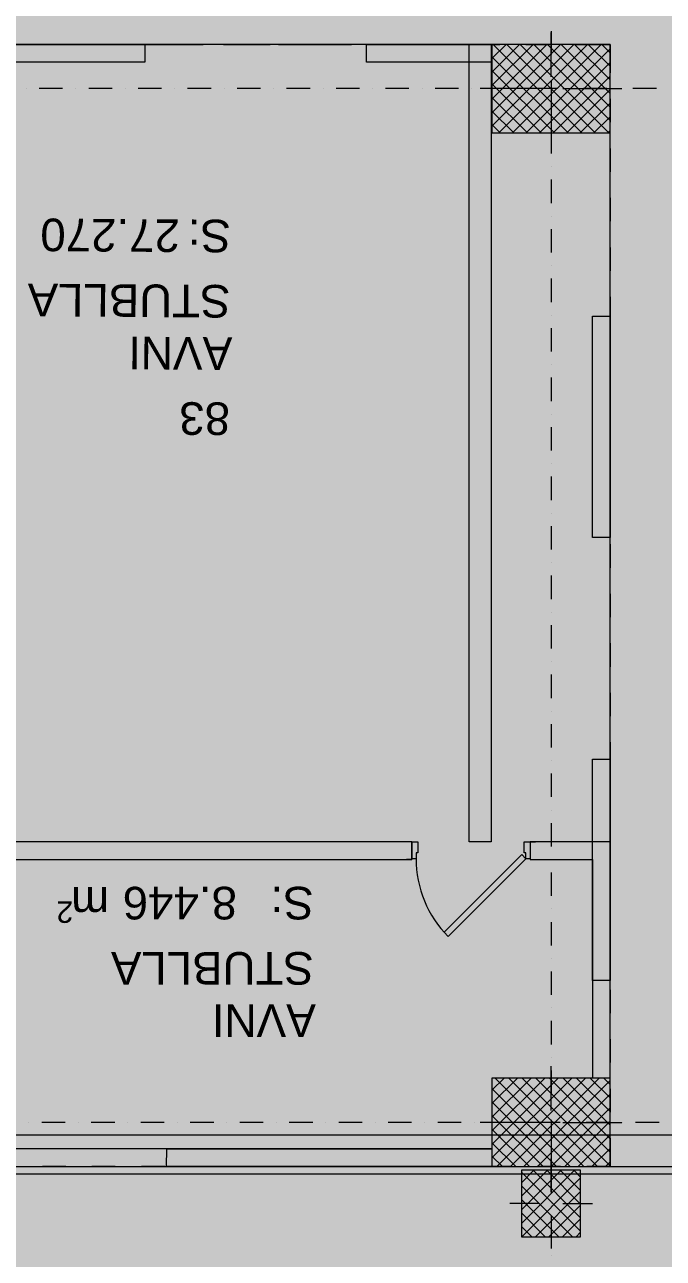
# Model space of a CAD drawing. Header units: centimetres. Extents: x -6805 to 4309, y -7338 to 617.
# Drawn here: x -2811 to -2378, y -1652 to -815 of the extents above; entities that cross this region are included whole.
import ezdxf

# ---------------------------------------------------------------- set-up
doc = ezdxf.new("R2010")
doc.units = ezdxf.units.CM
for name, color, linetype, true_color in [('PDF_ - rruga_ndarjet anesore', 7, 'Continuous', 0x7f7f7f), ('PDF_065 Möbel Einrichtung', 7, 'Continuous', 0x7f7f7f), ('PDF_2D Drafting - General', 7, 'Continuous', 0x7f7f7f), ('PDF_A - Akset', 7, 'Continuous', 0xfd4435), ('PDF_A - Pllaka Themel', 7, 'Continuous', 0x7f7f7f), ('PDF_A -Polyline', 7, 'Continuous', 0x7f7f7f)]:
    doc.layers.add(name, color=color, linetype=linetype, true_color=true_color)
for name, color, linetype in [('PDF_- DEPO', 7, 'Continuous'), ('PDF_- GARAZHE', 7, 'Continuous'), ('PDF_A - Fill Zone', 7, 'Continuous'), ('PDF_A - Muret', 7, 'Continuous'), ('PDF_A - Shtyllat', 7, 'Continuous')]:
    doc.layers.add(name, color=color, linetype=linetype)
doc.styles.add('PDF Arial', font='')
doc.styles.get('PDF Arial').set_extended_font_data('Arial')

msp = doc.modelspace()

# ---------------------------------------------------------------- hatches: boundary and pattern name
at = {"layer": 'PDF_- DEPO', "true_color": 0xccccff, "transparency": 33554559}
msp.add_hatch(color=254, dxfattribs=at).paths.add_polyline_path([(-2879.7, -1549.34), (-2879.7, -1381.19), (-2426.32, -1381.19), (-2426.32, -1529.32), (-2494.38, -1529.32), (-2494.38, -1579.37), (-2824.65, -1578.26), (-2824.65, -1549.34)])
at = {"layer": 'PDF_2D Drafting - General', "true_color": 0xcccccc, "transparency": 33554559}
msp.add_hatch(color=254, dxfattribs=at).paths.add_polyline_path([(-2964.77, -5006.28), (-2964.77, -1594.37), (-452.44, -1594.37), (-125.36, -3048.55), (710.84, -2860.84), (1265.75, -5333.7), (419.6, -5523.57), (200.43, -4546.93), (-2030.95, -5054.69), (-2050.79, -4966.25), (-2246.45, -4966.25), (-2237.41, -5006.28)])
at = {"layer": 'PDF_A - Fill Zone', "true_color": 0x93a0c6, "transparency": 33554559}
msp.add_hatch(color=253, dxfattribs=at).paths.add_polyline_path([(-462.67, -828.73), (-1883.87, -828.73), (-1883.87, -1589.37), (-2414.31, -1589.37), (-2414.31, -828.73), (-2919.73, -828.73), (-2919.73, -308.22), (-462.67, -308.22)])
at = {"layer": 'PDF_A - Muret', "true_color": 0xffffff, "transparency": 33554559}
for points in [[(-2544.65, -1369.19), (-2544.65, -1376.7), (-2545.85, -1376.7), (-2545.85, -1380.7), (-2548.66, -1380.7), (-2548.66, -1369.19)], [(-2468.59, -1369.19), (-2468.59, -1380.7), (-2471.4, -1380.7), (-2471.4, -1376.7), (-2472.59, -1376.7), (-2472.59, -1369.19)]]:
    msp.add_hatch(color=7, dxfattribs=at).paths.add_polyline_path(points)
at = {"layer": 'PDF_A - Pllaka Themel', "true_color": 0xd5d5d5, "transparency": 33554559}
h = msp.add_hatch(color=254, dxfattribs=at)
h.paths.add_polyline_path([(-5581.92, -878.77), (-5581.92, -838.74), (-5656.99, -838.74), (-5656.99, -378.27), (-5641.97, -378.27), (-5641.97, 287.29), (-2884.66, 287.29), (-432.6, 287.29), (-419.79, 287.29), (978.3, 287.29), (978.3, -308.22), (1644.1, -308.22), (1644.1, -1142.36), (931.04, -1302.36), (1552.22, -1164.4), (1863.25, -2555.08), (1863.27, -2555.07), (2158.71, -3867.26), (2155.22, -3868.03), (2646.93, -6059.23), (2017.8, -6200.41), (2017.67, -6199.86), (-1597.03, -7011.01), (-1702.67, -6540.31), (-1846.28, -6572.52), (-1976.98, -6060.13), (-1982.53, -5964.43), (-1838.96, -5932.29), (-2055.74, -4966.25), (-2419.29, -4966.25), (-2929.7, -4966.25), (-2929.7, -2144.79), (-2909.68, -2144.79), (-2904.73, -1595.67), (-4731.2, -1619.36), (-4671.15, -1619.36), (-4671.15, -2159.83), (-5099.03, -2159.81), (-5102.54, -2159.76), (-5106.05, -2159.61), (-5109.55, -2159.37), (-5113.04, -2159.02), (-5116.52, -2158.59), (-5119.99, -2158.04), (-5123.44, -2157.41), (-5126.87, -2156.67), (-5130.27, -2155.85), (-5133.66, -2154.92), (-5137.02, -2153.9), (-5140.35, -2152.79), (-5143.64, -2151.59), (-5146.9, -2150.29), (-5150.13, -2148.9), (-5153.31, -2147.42), (-5156.45, -2145.85), (-5159.54, -2144.2), (-5162.59, -2142.46), (-5165.59, -2140.63), (-5168.53, -2138.72), (-5171.42, -2136.74), (-5174.26, -2134.66), (-5177.03, -2132.51), (-5179.74, -2130.29), (-5182.39, -2127.99), (-5184.97, -2125.61), (-5187.49, -2123.17), (-5189.94, -2120.65), (-5192.31, -2118.06), (-5194.61, -2115.42), (-5196.84, -2112.71), (-5198.99, -2109.93), (-5201.06, -2107.1), (-5203.05, -2104.21), (-5204.96, -2101.26), (-5206.78, -2098.27), (-5208.52, -2095.21), (-5210.18, -2092.12), (-5211.74, -2088.99), (-5213.22, -2085.8), (-5214.61, -2082.58), (-5215.9, -2079.32), (-5217.11, -2076.02), (-5218.22, -2072.69), (-5219.24, -2069.33), (-5220.16, -2065.95), (-5220.99, -2062.55), (-5221.72, -2059.11), (-5222.36, -2055.66), (-5222.9, -2052.19), (-5223.34, -2048.71), (-5223.69, -2045.22), (-5223.93, -2041.71), (-5224.08, -2038.21), (-5224.13, -2034.71), (-5224.12, -1589.37), (-5276.67, -1564.36), (-5842.14, -1564.36), (-5842.14, -878.77)])
h.paths.add_polyline_path([(-1884.8, -2746.4), (-1725.78, -2754.1), (-263.28, -2617.91), (-272.05, -2578.85), (-296.78, -2580.25), (-343.47, -2075.77), (-1348.13, -2129.78), (-1534.78, -2147.18), (-1533.4, -2162.02), (-1836.78, -2167.48), (-1836.78, -2147.45), (-1876.81, -2147.45), (-1876.81, -2187.49), (-1531.07, -2187.03), (-1493.33, -2681.24), (-1884.8, -2706.36)])
h.paths.add_polyline_path([(-452.61, -1589.37), (-91.92, -1583.39), (-92.31, -1174.02), (283, -1174.02), (283, -828.73), (-419.79, -828.73), (-427.6, -828.73), (-452.61, -828.73)])
h.paths.add_polyline_path([(413.21, -3713.81), (401.11, -3715.64), (389.02, -3717.55), (376.94, -3719.54), (364.87, -3721.61), (352.83, -3723.77), (340.79, -3726.01), (328.77, -3728.32), (316.77, -3730.71), (304.78, -3733.18)])
at = {"layer": 'PDF_A - Pllaka Themel', "true_color": 0xbfbfbf, "transparency": 33554559}
h = msp.add_hatch(color=9, dxfattribs=at)
h.paths.add_polyline_path([(-5637.01, -378.27), (-5637.01, -315.22), (-447.66, -308.19), (-447.66, -308.22), (963.52, -308.22), (963.52, -763.68), (936, -763.68), (936, -863.76), (963.52, -863.76), (964.76, -1337.14), (925.69, -1345.91), (892.3, -1353.4), (988.45, -1782.56), (1104.37, -2300.85), (1195.01, -2706.12), (1170.59, -2711.59), (1193.36, -2813.05), (1455.74, -3983.06), (1827.47, -5638.02), (1828.36, -5640.74), (1829.15, -5643.5), (1829.85, -5646.27), (1830.45, -5649.07), (1830.96, -5651.88), (1831.36, -5654.72), (1831.66, -5657.56), (1831.87, -5660.41), (1831.97, -5663.28), (1831.97, -5666.14), (1831.89, -5669), (1831.69, -5671.85), (1831.39, -5674.7), (1831, -5677.54), (1830.51, -5680.35), (1829.92, -5683.16), (1829.24, -5685.93), (1828.46, -5688.68), (1827.57, -5691.41), (1826.6, -5694.1), (1825.54, -5696.75), (1824.38, -5699.37), (1823.12, -5701.94), (1821.78, -5704.47), (1820.36, -5706.95), (1818.84, -5709.39), (1817.26, -5711.76), (1815.57, -5714.08), (1813.81, -5716.34), (1811.98, -5718.54), (1810.07, -5720.67), (1808.09, -5722.73), (1806.03, -5724.72), (1803.91, -5726.64), (1801.72, -5728.48), (1799.47, -5730.25), (1797.16, -5731.93), (1794.79, -5733.54), (1792.36, -5735.06), (1789.88, -5736.5), (1787.36, -5737.84), (1784.8, -5739.1), (1782.18, -5740.27), (1779.53, -5741.34), (1776.84, -5742.32), (-1865.84, -6559.76), (-1972.03, -6060.13), (1187.39, -5351.16), (1189.51, -5350.66), (1191.61, -5350.07), (1193.68, -5349.39), (1195.73, -5348.62), (1197.73, -5347.75), (1199.69, -5346.8), (1201.61, -5345.77), (1203.49, -5344.64), (1205.3, -5343.44), (1207.07, -5342.15), (1208.77, -5340.79), (1210.42, -5339.35), (1212, -5337.85), (1213.51, -5336.27), (1214.94, -5334.62), (1216.3, -5332.92), (1217.59, -5331.15), (1218.79, -5329.34), (1219.92, -5327.46), (1220.96, -5325.54), (1221.91, -5323.58), (1222.78, -5321.58), (1223.55, -5319.53), (1224.23, -5317.46), (1224.82, -5315.36), (1225.32, -5313.24), (1225.72, -5311.09), (1226.02, -5308.93), (1226.23, -5306.75), (1226.34, -5304.58), (1226.35, -5302.4), (1226.28, -5300.21), (1226.1, -5298.04), (1225.82, -5295.88), (1225.45, -5293.73), (1224.97, -5291.59), (967.71, -4147.99), (967.16, -4145.82), (966.5, -4143.68), (965.76, -4141.58), (964.92, -4139.51), (963.99, -4137.47), (962.97, -4135.49), (961.86, -4133.55), (960.67, -4131.65), (959.39, -4129.82), (958.04, -4128.05), (956.6, -4126.34), (955.09, -4124.68), (953.5, -4123.11), (951.86, -4121.6), (950.14, -4120.18), (948.36, -4118.82), (946.52, -4117.55), (944.63, -4116.36), (942.68, -4115.26), (940.7, -4114.24), (938.66, -4113.31), (936.59, -4112.48), (934.48, -4111.74), (932.34, -4111.1), (930.17, -4110.55), (927.98, -4110.1), (925.78, -4109.75), (923.56, -4109.49), (921.33, -4109.34), (919.09, -4109.28), (916.86, -4109.32), (914.63, -4109.47), (912.41, -4109.71), (910.2, -4110.05), (908.01, -4110.49), (526.4, -4196.13), (467.81, -4209.28), (455.58, -4213.1), (443.37, -4217.02), (431.2, -4221.04), (419.06, -4225.14), (406.95, -4229.34), (394.87, -4233.64), (382.82, -4238.02), (370.82, -4242.51), (358.84, -4247.08), (346.9, -4251.74), (335, -4256.5), (323.13, -4261.35), (311.3, -4266.29), (299.52, -4271.32), (287.76, -4276.44), (276.06, -4281.65), (264.38, -4286.96), (252.76, -4292.35), (241.17, -4297.83), (229.62, -4303.41), (218.13, -4309.06), (206.67, -4314.81), (195.26, -4320.65), (183.89, -4326.58), (172.57, -4332.6), (161.3, -4338.69), (150.07, -4344.88), (138.9, -4351.16), (127.76, -4357.52), (116.69, -4363.96), (105.66, -4370.49), (94.67, -4377.1), (83.75, -4383.8), (72.87, -4390.59), (62.05, -4397.46), (51.28, -4404.41), (40.57, -4411.44), (29.91, -4418.56), (19.3, -4425.76), (8.75, -4433.04), (-1.74, -4440.41), (-13.44, -4447.77), (-25.18, -4455.07), (-36.98, -4462.26), (-48.83, -4469.39), (-60.73, -4476.42), (-72.67, -4483.38), (-84.67, -4490.25), (-96.72, -4497.03), (-108.81, -4503.72), (-120.96, -4510.33), (-133.14, -4516.85), (-145.38, -4523.29), (-157.66, -4529.64), (-169.99, -4535.9), (-182.35, -4542.07), (-194.77, -4548.16), (-207.22, -4554.16), (-219.72, -4560.06), (-232.26, -4565.88), (-244.84, -4571.62), (-257.46, -4577.25), (-270.12, -4582.81), (-282.82, -4588.26), (-295.56, -4593.64), (-308.33, -4598.91), (-321.15, -4604.1), (-333.99, -4609.2), (-346.88, -4614.21), (-359.81, -4619.12), (-372.76, -4623.95), (-385.74, -4628.67), (-398.77, -4633.31), (-411.82, -4637.86), (-424.92, -4642.31), (-438.03, -4646.67), (-451.18, -4650.93), (-464.37, -4655.11), (-477.57, -4659.18), (-490.81, -4663.17), (-2040.76, -5010.98), (-2050.79, -4966.25), (-2414.34, -4966.25), (-2414.34, -4749.36), (-2414.57, -2387.78), (-2414.58, -2276.48), (-2415.05, -2272.78), (-2415.63, -2269.1), (-2416.31, -2265.43), (-2417.08, -2261.78), (-2417.93, -2258.14), (-2418.89, -2254.54), (-2419.94, -2250.96), (-2421.09, -2247.41), (-2422.32, -2243.88), (-2423.65, -2240.39), (-2425.06, -2236.94), (-2426.57, -2233.53), (-2428.15, -2230.15), (-2429.84, -2226.82), (-2431.6, -2223.53), (-2433.45, -2220.29), (-2435.38, -2217.11), (-2437.39, -2213.97), (-2439.5, -2210.88), (-2441.67, -2207.85), (-2443.93, -2204.87), (-2446.26, -2201.96), (-2448.66, -2199.11), (-2451.13, -2196.32), (-2453.69, -2193.59), (-2456.31, -2190.94), (-2459, -2188.35), (-2461.74, -2185.84), (-2464.57, -2183.38), (-2467.45, -2181.02), (-2470.39, -2178.72), (-2473.38, -2176.5), (-2476.44, -2174.36), (-2479.55, -2172.3), (-2482.72, -2170.32), (-2485.93, -2168.43), (-2489.19, -2166.61), (-2492.5, -2164.89), (-2495.85, -2163.24), (-2499.24, -2161.69), (-2502.68, -2160.23), (-2506.15, -2158.85), (-2509.65, -2157.57), (-2513.18, -2156.38), (-2904.72, -2164.81), (-2899.72, -1589.37), (-2414.31, -1589.37), (-2414.31, -828.73), (-4726.25, -828.73), (-4726.25, -1619.36), (-5219.16, -1619.35), (-5219.16, -2036.14), (-5219.17, -2034.71), (-5219.16, -1589.37), (-5271.71, -1564.36), (-5253.39, -1564.36), (-5253.39, -878.77), (-5576.97, -878.77), (-5576.97, -838.74), (-5652.02, -838.74), (-5652.02, -378.27)])
h.paths.add_polyline_path([(-1883.87, -1589.37), (-1863.84, -1589.37), (-1863.84, -1634.38), (-1863.88, -1634.38), (-1863.88, -2147.18), (-1836.55, -2147.45), (-1871.85, -2147.45), (-1871.85, -2187.49), (-1831.82, -2187.43), (-1831.82, -2147.5), (-1529.51, -2150.6), (-1526.54, -2182.48), (-1488.38, -2681.24), (-1718.52, -2706.37), (-1879.85, -2706.36), (-1879.85, -2746.4), (-1720.83, -2754.1), (-221.28, -2598.22), (-135.83, -2979.09), (-1425.42, -3268.45), (-1880.43, -3268.45), (-1873.52, -4356.82), (-1873.76, -4358.94), (-1873.89, -4361.07), (-1873.93, -4363.2), (-1873.88, -4365.33), (-1873.71, -4367.46), (-1873.46, -4369.58), (-1873.11, -4371.68), (-1872.67, -4373.76), (-1872.13, -4375.84), (-1871.5, -4377.87), (-1870.77, -4379.88), (-1869.95, -4381.85), (-1869.05, -4383.78), (-1868.06, -4385.67), (-1866.97, -4387.5), (-1865.81, -4389.3), (-1864.58, -4391.03), (-1863.26, -4392.71), (-1861.87, -4394.32), (-1860.39, -4395.87), (-1858.86, -4397.35), (-1857.26, -4398.76), (-1855.59, -4400.1), (-1853.87, -4401.36), (-1852.09, -4402.54), (-1850.27, -4403.63), (-1848.39, -4404.64), (-1846.46, -4405.56), (-1844.51, -4406.4), (-1842.5, -4407.15), (-1840.47, -4407.79), (-1838.41, -4408.35), (-1836.33, -4408.82), (-1834.23, -4409.19), (-1832.12, -4409.47), (-1829.99, -4409.65), (-1827.86, -4409.72), (-1825.73, -4409.7), (-1823.6, -4409.59), (-1821.48, -4409.38), (-1819.37, -4409.07), (-657.92, -4148.44), (-657.8, -4148.96), (-640.87, -4142.08), (-623.98, -4135.12), (-607.12, -4128.08), (-590.3, -4120.94), (-573.52, -4113.7), (-556.78, -4106.38), (-540.08, -4098.97), (-523.41, -4091.48), (-506.79, -4083.89), (-490.21, -4076.22), (-473.66, -4068.46), (-457.17, -4060.61), (-440.7, -4052.67), (-424.29, -4044.65), (-407.92, -4036.54), (-391.58, -4028.34), (-375.3, -4020.05), (-359.06, -4011.68), (-342.86, -4003.22), (-326.71, -3994.68), (-310.6, -3986.05), (-294.54, -3977.33), (-278.53, -3968.52), (-262.57, -3959.64), (-246.65, -3950.67), (-230.77, -3941.62), (-214.95, -3932.48), (-199.18, -3923.26), (-183.46, -3913.95), (-171.76, -3907.67), (-160.01, -3901.48), (-148.21, -3895.39), (-136.38, -3889.37), (-124.5, -3883.45), (-112.58, -3877.6), (-100.62, -3871.85), (-88.61, -3866.18), (-76.56, -3860.6), (-64.48, -3855.1), (-52.35, -3849.7), (-40.19, -3844.39), (-27.98, -3839.16), (-15.74, -3834.02), (-3.46, -3828.97), (8.86, -3824), (21.21, -3819.14), (33.59, -3814.35), (46.01, -3809.67), (58.47, -3805.06), (70.95, -3800.56), (83.47, -3796.14), (96.03, -3791.81), (108.6, -3787.57), (121.22, -3783.42), (133.86, -3779.37), (146.53, -3775.41), (159.23, -3771.54), (171.96, -3767.76), (184.72, -3764.08), (197.49, -3760.49), (210.3, -3756.99), (223.14, -3753.59), (235.99, -3750.28), (248.88, -3747.06), (261.78, -3743.94), (274.7, -3740.9), (287.65, -3737.97), (300.62, -3735.12), (313.61, -3732.38), (326.61, -3729.72), (339.65, -3727.16), (352.69, -3724.7), (365.76, -3722.33), (378.83, -3720.06), (391.93, -3717.88), (405.04, -3715.79), (418.17, -3713.81), (787.26, -3630.98), (789.38, -3630.46), (791.47, -3629.84), (793.53, -3629.14), (795.57, -3628.34), (797.56, -3627.45), (799.52, -3626.48), (801.42, -3625.43), (803.29, -3624.3), (805.1, -3623.08), (806.86, -3621.79), (808.55, -3620.42), (810.19, -3618.97), (811.77, -3617.46), (813.27, -3615.88), (814.71, -3614.24), (816.07, -3612.54), (817.36, -3610.77), (818.57, -3608.95), (819.69, -3607.09), (820.73, -3605.17), (821.69, -3603.21), (822.57, -3601.21), (823.36, -3599.18), (824.06, -3597.11), (824.66, -3595.01), (825.17, -3592.89), (825.6, -3590.75), (825.93, -3588.6), (826.16, -3586.43), (826.3, -3584.25), (826.34, -3582.06), (826.3, -3579.89), (826.14, -3577.71), (825.91, -3575.54), (825.57, -3573.38), (825.14, -3571.24), (681.41, -2927.91), (734.37, -2916.03), (711.61, -2814.58), (658.74, -2826.44), (287.95, -1174.02), (287.95, -828.73), (-447.66, -828.73), (-1883.87, -828.73)])

# ---------------------------------------------------------------- linework, layer by layer
at = {"layer": 'PDF_ - rruga_ndarjet anesore', "lineweight": 0}
for points in [[(-2879.7, -828.73), (-2729.58, -828.73)], [(-2729.58, -828.73), (-2729.58, -840.74)], [(-2579.44, -840.74), (-2579.44, -828.73)], [(-2579.44, -828.73), (-2494.38, -828.73)], [(-2494.38, -828.73), (-2494.38, -840.74)], [(-2729.58, -840.74), (-2879.7, -840.74)], [(-2494.38, -840.74), (-2579.44, -840.74)], [(-2426.32, -1163.05), (-2426.32, -1012.93)], [(-2426.32, -1012.93), (-2414.31, -1012.93)], [(-2414.31, -1012.93), (-2414.31, -1163.05)], [(-2414.31, -1163.05), (-2426.32, -1163.05)], [(-2426.32, -1313.18), (-2414.31, -1313.18)], [(-2426.32, -1463.3), (-2426.32, -1313.18)], [(-2414.31, -1313.18), (-2414.31, -1463.3)], [(-2414.31, -1463.3), (-2426.32, -1463.3)], [(-2714.93, -1589.37), (-2714.83, -1577.36)], [(-2714.83, -1577.36), (-2494.38, -1577.36)], [(-2494.38, -1577.36), (-2494.38, -1589.37)], [(-2494.38, -1589.37), (-2714.93, -1589.37)]]:
    msp.add_lwpolyline(points, dxfattribs=at)
at = {"layer": 'PDF_ - rruga_ndarjet anesore', "color": 7, "true_color": 0xffffff, "transparency": 33554559}
for points in [[(-2879.7, -840.74), (-2879.7, -828.73), (-2729.58, -840.74), (-2729.58, -828.73)], [(-2579.44, -840.74), (-2579.44, -828.73), (-2494.38, -840.74), (-2494.38, -828.73)], [(-2414.31, -1012.93), (-2414.31, -1163.05), (-2426.32, -1012.93), (-2426.32, -1163.05)], [(-2426.32, -1313.18), (-2414.31, -1313.18), (-2426.32, -1463.3), (-2414.31, -1463.3)], [(-2714.83, -1577.36), (-2494.38, -1577.36), (-2714.93, -1589.37), (-2494.38, -1589.37)]]:
    msp.add_solid(points, dxfattribs=at)
at = {"layer": 'PDF_- GARAZHE', "color": 254, "true_color": 0xccccff, "transparency": 33554559}
msp.add_solid([(-2919.73, -1369.19), (-2919.73, -828.73), (-2414.31, -1369.19), (-2414.31, -828.73)], dxfattribs=at)
at = {"layer": 'PDF_065 Möbel Einrichtung', "lineweight": 0}
for points in [[(-2509.86, -828.73), (-2494.84, -828.73)], [(-2509.86, -1369.19), (-2509.86, -828.73)], [(-2494.84, -828.73), (-2494.84, -1369.19)], [(-2494.84, -1369.19), (-2509.86, -1369.19)]]:
    msp.add_lwpolyline(points, dxfattribs=at)
at = {"layer": 'PDF_065 Möbel Einrichtung', "color": 7, "true_color": 0xffffff, "transparency": 33554559}
msp.add_solid([(-2509.86, -828.73), (-2494.84, -828.73), (-2509.86, -1369.19), (-2494.84, -1369.19)], dxfattribs=at)
at = {"layer": 'PDF_2D Drafting - General', "color": 7, "lineweight": 0}
msp.add_lwpolyline([(-452.44, -1594.37), (-2964.77, -1594.37)], dxfattribs=at)
at = {"layer": 'PDF_A - Akset', "lineweight": 0}
for points in [[(-2454.35, -819.8), (-2454.35, -835.69)], [(-2454.35, -844.52), (-2454.35, -844.52)], [(-2810.13, -858.76), (-2810.13, -858.76)], [(-2785.42, -858.76), (-2801.3, -858.76)], [(-2776.59, -858.76), (-2776.59, -858.76)], [(-2751.87, -858.76), (-2767.76, -858.76)], [(-2743.05, -858.76), (-2743.05, -858.76)], [(-2718.34, -858.76), (-2734.22, -858.76)], [(-2709.5, -858.76), (-2709.5, -858.76)], [(-2684.79, -858.76), (-2700.68, -858.76)], [(-2675.96, -858.76), (-2675.96, -858.76)], [(-2651.25, -858.76), (-2667.14, -858.76)], [(-2642.42, -858.76), (-2642.42, -858.76)], [(-2617.7, -858.76), (-2633.59, -858.76)], [(-2608.88, -858.76), (-2608.88, -858.76)], [(-2584.16, -858.76), (-2600.05, -858.76)], [(-2575.34, -858.76), (-2575.34, -858.76)], [(-2550.63, -858.76), (-2566.51, -858.76)], [(-2541.79, -858.76), (-2541.79, -858.76)], [(-2517.08, -858.76), (-2532.97, -858.76)], [(-2508.25, -858.76), (-2508.25, -858.76)], [(-2483.54, -858.76), (-2499.42, -858.76)], [(-2474.71, -858.76), (-2474.71, -858.76)], [(-2449.99, -858.76), (-2465.88, -858.76)], [(-2454.35, -853.35), (-2454.35, -869.24)], [(-2441.17, -858.76), (-2441.17, -858.76)], [(-2416.46, -858.76), (-2432.35, -858.76)], [(-2407.63, -858.76), (-2407.63, -858.76)], [(-2382.91, -858.76), (-2398.8, -858.76)], [(-2454.35, -878.06), (-2454.35, -878.06)], [(-2454.35, -886.88), (-2454.35, -902.77)], [(-2454.35, -911.6), (-2454.35, -911.6)], [(-2454.35, -920.43), (-2454.35, -936.32)], [(-2454.35, -945.15), (-2454.35, -945.15)], [(-2454.35, -953.97), (-2454.35, -969.86)], [(-2454.35, -978.68), (-2454.35, -978.68)], [(-2454.35, -987.52), (-2454.35, -1003.4)], [(-2454.35, -1012.23), (-2454.35, -1012.23)], [(-2454.35, -1021.06), (-2454.35, -1036.95)], [(-2454.35, -1045.77), (-2454.35, -1045.77)], [(-2454.35, -1054.59), (-2454.35, -1070.48)], [(-2454.35, -1079.32), (-2454.35, -1079.32)], [(-2454.35, -1088.14), (-2454.35, -1104.03)], [(-2454.35, -1112.86), (-2454.35, -1112.86)], [(-2454.35, -1121.68), (-2454.35, -1137.57)], [(-2454.35, -1146.39), (-2454.35, -1146.39)], [(-2454.35, -1155.23), (-2454.35, -1171.11)], [(-2454.35, -1179.94), (-2454.35, -1179.94)], [(-2454.35, -1188.76), (-2454.35, -1204.65)], [(-2454.35, -1213.48), (-2454.35, -1213.48)], [(-2454.35, -1222.31), (-2454.35, -1238.19)], [(-2454.35, -1247.03), (-2454.35, -1247.03)], [(-2454.35, -1255.85), (-2454.35, -1271.74)], [(-2454.35, -1280.56), (-2454.35, -1280.56)], [(-2454.35, -1289.39), (-2454.35, -1305.28)], [(-2454.35, -1314.11), (-2454.35, -1314.11)], [(-2454.35, -1322.94), (-2454.35, -1338.83)], [(-2454.35, -1347.65), (-2454.35, -1347.65)], [(-2454.35, -1356.47), (-2454.35, -1372.36)], [(-2454.35, -1381.19), (-2454.35, -1381.19)], [(-2454.35, -1390.02), (-2454.35, -1405.91)], [(-2454.35, -1414.74), (-2454.35, -1414.74)], [(-2454.35, -1423.56), (-2454.35, -1439.45)], [(-2454.35, -1448.27), (-2454.35, -1448.27)], [(-2454.35, -1457.11), (-2454.35, -1472.99)], [(-2454.35, -1481.82), (-2454.35, -1481.82)], [(-2454.35, -1490.64), (-2454.35, -1506.53)], [(-2454.35, -1515.36), (-2454.35, -1515.36)], [(-2454.35, -1524.18), (-2454.35, -1540.07)], [(-2454.35, -1548.9), (-2454.35, -1548.9)], [(-2808.34, -1559.35), (-2808.34, -1559.35)], [(-2783.62, -1559.35), (-2799.51, -1559.35)], [(-2774.8, -1559.35), (-2774.8, -1559.35)], [(-2750.08, -1559.35), (-2765.97, -1559.35)], [(-2741.25, -1559.35), (-2741.25, -1559.35)], [(-2716.54, -1559.35), (-2732.43, -1559.35)], [(-2707.71, -1559.35), (-2707.71, -1559.35)], [(-2683, -1559.35), (-2698.88, -1559.35)], [(-2674.17, -1559.35), (-2674.17, -1559.35)], [(-2649.45, -1559.35), (-2665.34, -1559.35)], [(-2640.63, -1559.35), (-2640.63, -1559.35)], [(-2615.91, -1559.35), (-2631.8, -1559.35)], [(-2607.08, -1559.35), (-2607.08, -1559.35)], [(-2582.37, -1559.35), (-2598.26, -1559.35)], [(-2573.54, -1559.35), (-2573.54, -1559.35)], [(-2548.83, -1559.35), (-2564.72, -1559.35)], [(-2540, -1559.35), (-2540, -1559.35)], [(-2515.28, -1559.35), (-2531.17, -1559.35)], [(-2506.46, -1559.35), (-2506.46, -1559.35)], [(-2481.74, -1559.35), (-2497.63, -1559.35)], [(-2472.92, -1559.35), (-2472.92, -1559.35)], [(-2448.21, -1559.35), (-2464.09, -1559.35)], [(-2454.35, -1557.73), (-2454.35, -1573.62)], [(-2439.37, -1559.35), (-2439.37, -1559.35)], [(-2414.66, -1559.35), (-2430.55, -1559.35)], [(-2405.83, -1559.35), (-2405.83, -1559.35)], [(-2381.12, -1559.35), (-2397.01, -1559.35)], [(-2454.35, -1582.44), (-2454.35, -1582.44)], [(-2454.35, -1591.27), (-2454.35, -1607.16)], [(-2454.35, -1615.98), (-2454.35, -1615.98)], [(-2454.35, -1624.82), (-2454.35, -1640.7)], [(-2454.35, -1649.53), (-2454.35, -1649.53)]]:
    msp.add_lwpolyline(points, dxfattribs=at)
at = {"layer": 'PDF_A - Akset', "color": 21, "lineweight": 0, "true_color": 0xff9955}
for points in [[(-2806.76, -828.73), (-2790.87, -828.73)], [(-2782.04, -828.73), (-2782.04, -828.73)], [(-2773.22, -828.73), (-2757.33, -828.73)], [(-2748.5, -828.73), (-2748.5, -828.73)], [(-2739.67, -828.73), (-2723.78, -828.73)], [(-2714.96, -828.73), (-2714.96, -828.73)], [(-2706.13, -828.73), (-2690.24, -828.73)], [(-2681.42, -828.73), (-2681.42, -828.73)], [(-2672.59, -828.73), (-2656.7, -828.73)], [(-2647.87, -828.73), (-2647.87, -828.73)], [(-2639.05, -828.73), (-2623.16, -828.73)], [(-2614.33, -828.73), (-2614.33, -828.73)], [(-2605.51, -828.73), (-2589.62, -828.73)], [(-2580.79, -828.73), (-2580.79, -828.73)], [(-2571.96, -828.73), (-2556.07, -828.73)], [(-2547.25, -828.73), (-2547.25, -828.73)], [(-2538.42, -828.73), (-2522.53, -828.73)], [(-2513.71, -828.73), (-2513.71, -828.73)], [(-2504.88, -828.73), (-2488.99, -828.73)], [(-2480.16, -828.73), (-2480.16, -828.73)], [(-2471.34, -828.73), (-2455.45, -828.73)], [(-2446.62, -828.73), (-2446.62, -828.73)], [(-2437.79, -828.73), (-2414.31, -828.73)], [(-2414.31, -828.73), (-2414.31, -848.03)], [(-2414.31, -856.87), (-2414.31, -856.87)], [(-2414.31, -865.69), (-2414.31, -881.58)], [(-2414.31, -890.4), (-2414.31, -890.4)], [(-2414.31, -899.23), (-2414.31, -915.12)], [(-2414.31, -923.95), (-2414.31, -923.95)], [(-2414.31, -932.77), (-2414.31, -948.67)], [(-2414.31, -957.49), (-2414.31, -957.49)], [(-2414.31, -966.31), (-2414.31, -982.2)], [(-2414.31, -991.03), (-2414.31, -991.03)], [(-2414.31, -999.86), (-2414.31, -1015.75)], [(-2414.31, -1024.57), (-2414.31, -1024.57)], [(-2414.31, -1033.4), (-2414.31, -1049.29)], [(-2414.31, -1058.11), (-2414.31, -1058.11)], [(-2414.31, -1066.95), (-2414.31, -1082.83)], [(-2414.31, -1091.66), (-2414.31, -1091.66)], [(-2414.31, -1100.48), (-2414.31, -1116.37)], [(-2414.31, -1125.2), (-2414.31, -1125.2)], [(-2414.31, -1134.02), (-2414.31, -1149.91)], [(-2414.31, -1158.75), (-2414.31, -1158.75)], [(-2414.31, -1167.57), (-2414.31, -1183.46)], [(-2414.31, -1192.28), (-2414.31, -1192.28)], [(-2414.31, -1201.11), (-2414.31, -1217)], [(-2414.31, -1225.82), (-2414.31, -1225.82)], [(-2414.31, -1234.65), (-2414.31, -1250.54)], [(-2414.31, -1259.37), (-2414.31, -1259.37)], [(-2414.31, -1268.19), (-2414.31, -1284.08)], [(-2414.31, -1292.91), (-2414.31, -1292.91)], [(-2414.31, -1301.74), (-2414.31, -1317.62)], [(-2414.31, -1326.45), (-2414.31, -1326.45)], [(-2414.31, -1335.28), (-2414.31, -1351.17)], [(-2414.31, -1359.99), (-2414.31, -1359.99)], [(-2414.31, -1368.82), (-2414.31, -1384.71)], [(-2414.31, -1393.54), (-2414.31, -1393.54)], [(-2414.31, -1402.36), (-2414.31, -1418.25)], [(-2414.31, -1427.08), (-2414.31, -1427.08)], [(-2414.31, -1435.9), (-2414.31, -1451.79)], [(-2414.31, -1460.62), (-2414.31, -1460.62)], [(-2414.31, -1469.45), (-2414.31, -1485.33)], [(-2414.31, -1494.16), (-2414.31, -1494.16)], [(-2414.31, -1502.99), (-2414.31, -1518.88)], [(-2414.31, -1527.7), (-2414.31, -1527.7)], [(-2414.31, -1536.53), (-2414.31, -1552.42)], [(-2414.31, -1561.25), (-2414.31, -1561.25)], [(-2414.31, -1570.07), (-2414.31, -1589.37)], [(-2807.95, -1589.37), (-2807.95, -1589.37)], [(-2783.24, -1589.37), (-2799.13, -1589.37)], [(-2774.41, -1589.37), (-2774.41, -1589.37)], [(-2749.69, -1589.37), (-2765.58, -1589.37)], [(-2740.87, -1589.37), (-2740.87, -1589.37)], [(-2716.15, -1589.37), (-2732.04, -1589.37)], [(-2707.33, -1589.37), (-2707.33, -1589.37)], [(-2682.62, -1589.37), (-2698.5, -1589.37)], [(-2673.78, -1589.37), (-2673.78, -1589.37)], [(-2649.07, -1589.37), (-2664.96, -1589.37)], [(-2640.24, -1589.37), (-2640.24, -1589.37)], [(-2615.53, -1589.37), (-2631.41, -1589.37)], [(-2606.7, -1589.37), (-2606.7, -1589.37)], [(-2581.98, -1589.37), (-2597.87, -1589.37)], [(-2573.16, -1589.37), (-2573.16, -1589.37)], [(-2548.44, -1589.37), (-2564.34, -1589.37)], [(-2539.62, -1589.37), (-2539.62, -1589.37)], [(-2514.9, -1589.37), (-2530.79, -1589.37)], [(-2506.07, -1589.37), (-2506.07, -1589.37)], [(-2481.36, -1589.37), (-2497.25, -1589.37)], [(-2472.54, -1589.37), (-2472.54, -1589.37)], [(-2447.82, -1589.37), (-2463.7, -1589.37)], [(-2438.99, -1589.37), (-2438.99, -1589.37)], [(-2414.31, -1589.37), (-2430.16, -1589.37)]]:
    msp.add_lwpolyline(points, dxfattribs=at)
at = {"layer": 'PDF_A - Muret', "lineweight": 0}
for points in [[(-2548.66, -1369.19), (-2879.7, -1369.19)], [(-2548.66, -1369.19), (-2552.36, -1369.19)], [(-2548.66, -1369.19), (-2548.66, -1380.7)], [(-2468.59, -1369.19), (-2464.88, -1369.19)], [(-2468.59, -1369.19), (-2468.59, -1380.7)], [(-2414.31, -1369.19), (-2468.59, -1369.19)], [(-2414.31, -1369.19), (-2414.31, -1381.19)], [(-2879.7, -1381.19), (-2548.66, -1381.19)], [(-2548.66, -1381.19), (-2552.36, -1381.19)], [(-2548.66, -1380.7), (-2548.66, -1381.19)], [(-2468.59, -1380.7), (-2468.59, -1381.19)], [(-2468.59, -1381.19), (-2464.88, -1381.19)], [(-2468.59, -1381.19), (-2426.32, -1381.19)], [(-2426.32, -1381.19), (-2426.32, -1529.32)], [(-2414.31, -1529.32), (-2414.31, -1381.19)], [(-2494.38, -1577.36), (-2824.65, -1577.36)], [(-2824.65, -1589.37), (-2494.38, -1589.37)]]:
    msp.add_lwpolyline(points, dxfattribs=at)
at = {"layer": 'PDF_A - Muret', "color": 8, "lineweight": 0, "true_color": 0x7f7f7f}
for points in [[(-2548.66, -1369.19), (-2552.36, -1369.19)], [(-2548.66, -1369.19), (-2552.36, -1369.19)], [(-2548.66, -1380.7), (-2548.66, -1369.19)], [(-2548.66, -1369.19), (-2544.65, -1369.19)], [(-2548.66, -1369.19), (-2548.66, -1380.7)], [(-2548.66, -1369.19), (-2548.66, -1380.7)], [(-2544.65, -1369.19), (-2544.65, -1376.7)], [(-2472.59, -1376.7), (-2472.59, -1369.19)], [(-2472.59, -1369.19), (-2468.59, -1369.19)], [(-2468.59, -1369.19), (-2468.59, -1380.7)], [(-2468.59, -1369.19), (-2468.59, -1380.7)], [(-2468.59, -1369.19), (-2468.59, -1380.7)], [(-2468.59, -1369.19), (-2464.88, -1369.19)], [(-2468.59, -1369.19), (-2464.88, -1369.19)], [(-2544.65, -1376.7), (-2545.85, -1376.7)], [(-2545.85, -1376.7), (-2545.85, -1380.7)], [(-2474.22, -1377.87), (-2526.87, -1430.52)], [(-2471.4, -1380.7), (-2474.22, -1377.87)], [(-2471.4, -1376.7), (-2472.59, -1376.7)], [(-2471.4, -1380.7), (-2471.4, -1376.7)], [(-2548.66, -1381.19), (-2552.36, -1381.19)], [(-2548.66, -1381.19), (-2552.36, -1381.19)], [(-2545.85, -1380.7), (-2548.66, -1380.7)], [(-2548.66, -1380.7), (-2548.66, -1381.19)], [(-2548.66, -1380.7), (-2548.66, -1381.19)], [(-2524.04, -1433.35), (-2471.4, -1380.7)], [(-2468.59, -1380.7), (-2471.4, -1380.7)], [(-2468.59, -1380.7), (-2468.59, -1381.19)], [(-2468.59, -1380.7), (-2468.59, -1381.19)], [(-2468.59, -1381.19), (-2464.88, -1381.19)], [(-2468.59, -1381.19), (-2464.88, -1381.19)], [(-2526.87, -1430.52), (-2524.04, -1433.35)]]:
    msp.add_lwpolyline(points, dxfattribs=at)
msp.add_arc((-2471.39, -1380.7), 74.46, 179.99921, 225.0025, dxfattribs=at)
at = {"layer": 'PDF_A - Muret', "transparency": 33554559}
for points in [[(-2879.7, -1369.19), (-2548.66, -1369.19), (-2879.7, -1381.19), (-2548.66, -1381.19)], [(-2468.59, -1369.19), (-2426.32, -1369.19), (-2468.59, -1381.19), (-2426.32, -1381.19)], [(-2426.32, -1381.19), (-2414.31, -1369.19), (-2414.31, -1381.19)], [(-2426.32, -1369.19), (-2414.31, -1369.19), (-2426.32, -1381.19)], [(-2426.32, -1381.19), (-2414.31, -1381.19), (-2426.32, -1529.32), (-2414.31, -1529.32)], [(-2824.65, -1589.37), (-2824.65, -1577.36), (-2494.38, -1589.37), (-2494.38, -1577.36)]]:
    msp.add_solid(points, dxfattribs=at)
at = {"layer": 'PDF_A - Muret', "color": 7, "true_color": 0xffffff, "transparency": 33554559}
msp.add_solid([(-2524.04, -1433.35), (-2526.87, -1430.52), (-2471.4, -1380.7), (-2474.22, -1377.87)], dxfattribs=at)
at = {"layer": 'PDF_A - Pllaka Themel', "lineweight": 0}
for points in [[(-2414.31, -828.73), (-4726.25, -828.73)], [(-2414.31, -1589.37), (-2414.31, -828.73)], [(-452.44, -1568), (-2964.77, -1567.96)], [(-2919.73, -1589.37), (-462.67, -1589.37)], [(-2899.72, -1589.37), (-2414.31, -1589.37)]]:
    msp.add_lwpolyline(points, dxfattribs=at)
at = {"layer": 'PDF_A - Pllaka Themel', "color": 7, "true_color": 0xffffff, "transparency": 33554559}
msp.add_solid([(-2919.73, -1589.37), (-2919.73, 312.31), (-462.67, -1589.37), (-462.67, 312.31)], dxfattribs=at)
at = {"layer": 'PDF_A - Shtyllat', "lineweight": 0}
for points in [[(-2454.35, -850.75), (-2454.35, -820.73)], [(-2494.38, -884.28), (-2438.84, -828.73)], [(-2494.38, -875.07), (-2448.03, -828.73)], [(-2494.38, -865.87), (-2457.24, -828.73)], [(-2494.38, -856.68), (-2466.44, -828.73)], [(-2494.38, -847.47), (-2475.64, -828.73)], [(-2494.38, -838.27), (-2484.84, -828.73)], [(-2494.38, -829.07), (-2494.03, -828.73)], [(-2494.38, -828.73), (-2494.38, -888.78)], [(-2414.31, -828.73), (-2494.38, -828.73)], [(-2433.53, -888.78), (-2493.59, -828.73)], [(-2489.69, -888.78), (-2429.64, -828.73)], [(-2424.33, -888.78), (-2484.38, -828.73)], [(-2480.48, -888.78), (-2420.44, -828.73)], [(-2415.13, -888.78), (-2475.18, -828.73)], [(-2471.29, -888.78), (-2414.31, -831.8)], [(-2414.31, -880.41), (-2465.99, -828.73)], [(-2414.31, -871.2), (-2456.78, -828.73)], [(-2414.31, -862.01), (-2447.58, -828.73)], [(-2414.31, -852.81), (-2438.38, -828.73)], [(-2414.31, -843.6), (-2429.18, -828.73)], [(-2414.31, -834.41), (-2419.99, -828.73)], [(-2414.31, -888.78), (-2414.31, -828.73)], [(-2442.73, -888.78), (-2494.38, -837.14)], [(-2462.09, -888.78), (-2414.31, -841.01)], [(-2451.93, -888.78), (-2494.38, -846.34)], [(-2452.88, -888.78), (-2414.31, -850.21)], [(-2462.35, -858.76), (-2502.38, -858.76)], [(-2461.14, -888.78), (-2494.38, -855.55)], [(-2454.35, -858.76), (-2454.35, -858.76)], [(-2446.33, -858.76), (-2406.3, -858.76)], [(-2443.69, -888.78), (-2414.31, -859.41)], [(-2470.33, -888.78), (-2494.38, -864.74)], [(-2454.35, -866.76), (-2454.35, -896.79)], [(-2434.49, -888.78), (-2414.31, -868.61)], [(-2479.53, -888.78), (-2494.38, -873.94)], [(-2425.29, -888.78), (-2414.31, -877.8)], [(-2488.73, -888.78), (-2494.38, -883.14)], [(-2494.38, -888.78), (-2414.31, -888.78)], [(-2416.09, -888.78), (-2414.31, -887.01)], [(-2454.35, -1551.34), (-2454.35, -1521.31)], [(-2494.38, -1583.49), (-2440.22, -1529.32)], [(-2494.38, -1574.28), (-2449.41, -1529.32)], [(-2494.38, -1565.08), (-2458.62, -1529.32)], [(-2494.38, -1555.88), (-2467.82, -1529.32)], [(-2494.38, -1546.68), (-2477.01, -1529.32)], [(-2494.38, -1537.49), (-2486.22, -1529.32)], [(-2494.38, -1529.32), (-2494.38, -1589.37)], [(-2414.31, -1529.32), (-2494.38, -1529.32)], [(-2432.16, -1589.37), (-2492.2, -1529.32)], [(-2491.07, -1589.37), (-2431.02, -1529.32)], [(-2422.95, -1589.37), (-2483, -1529.32)], [(-2481.86, -1589.37), (-2421.82, -1529.32)], [(-2414.31, -1588.82), (-2473.8, -1529.32)], [(-2414.31, -1579.62), (-2464.61, -1529.32)], [(-2414.31, -1570.41), (-2455.4, -1529.32)], [(-2414.31, -1561.22), (-2446.2, -1529.32)], [(-2414.31, -1552.01), (-2437.01, -1529.32)], [(-2414.31, -1542.81), (-2427.8, -1529.32)], [(-2414.31, -1533.62), (-2418.6, -1529.32)], [(-2414.31, -1589.37), (-2414.31, -1529.32)], [(-2441.35, -1589.37), (-2494.38, -1536.35)], [(-2472.67, -1589.37), (-2414.31, -1531.01)], [(-2450.55, -1589.37), (-2494.38, -1545.55)], [(-2463.47, -1589.37), (-2414.31, -1540.21)], [(-2459.76, -1589.37), (-2494.38, -1554.75)], [(-2454.27, -1589.37), (-2414.31, -1549.42)], [(-2462.35, -1559.35), (-2502.38, -1559.35)], [(-2454.35, -1559.35), (-2454.35, -1559.35)], [(-2446.33, -1559.35), (-2406.3, -1559.35)], [(-2445.07, -1589.37), (-2414.31, -1558.61)], [(-2468.95, -1589.37), (-2494.38, -1563.95)], [(-2454.35, -1567.35), (-2454.35, -1597.38)], [(-2435.86, -1589.37), (-2414.31, -1567.82)], [(-2478.16, -1589.37), (-2494.38, -1573.15)], [(-2426.67, -1589.37), (-2414.31, -1577.02)], [(-2487.35, -1589.37), (-2494.38, -1582.34)], [(-2454.35, -1606.35), (-2454.35, -1583.84)], [(-2417.47, -1589.37), (-2414.31, -1586.21)], [(-2494.38, -1589.37), (-2414.31, -1589.37)], [(-2474.36, -1627.87), (-2438.34, -1591.84)], [(-2474.36, -1618.67), (-2447.54, -1591.84)], [(-2474.36, -1609.47), (-2456.73, -1591.84)], [(-2474.36, -1600.27), (-2465.94, -1591.84)], [(-2434.32, -1591.84), (-2474.36, -1591.84)], [(-2474.36, -1591.84), (-2474.36, -1636.88)], [(-2434.32, -1633.2), (-2474.36, -1593.16)], [(-2434.32, -1624), (-2466.48, -1591.84)], [(-2434.32, -1614.8), (-2457.29, -1591.84)], [(-2434.32, -1605.6), (-2448.08, -1591.84)], [(-2434.32, -1596.4), (-2438.88, -1591.84)], [(-2434.32, -1636.88), (-2434.32, -1591.84)], [(-2439.85, -1636.88), (-2474.36, -1602.37)], [(-2474.17, -1636.88), (-2434.32, -1597.03)], [(-2449.04, -1636.88), (-2474.36, -1611.56)], [(-2464.98, -1636.88), (-2434.32, -1606.23)], [(-2462.35, -1614.37), (-2482.37, -1614.37)], [(-2458.25, -1636.88), (-2474.36, -1620.77)], [(-2455.77, -1636.88), (-2434.32, -1615.43)], [(-2454.35, -1614.37), (-2454.35, -1614.37)], [(-2446.33, -1614.37), (-2426.32, -1614.37)], [(-2467.44, -1636.88), (-2474.36, -1629.97)], [(-2454.35, -1622.37), (-2454.35, -1644.89)], [(-2446.58, -1636.88), (-2434.32, -1624.64)], [(-2474.36, -1636.88), (-2434.32, -1636.88)], [(-2437.38, -1636.88), (-2434.32, -1633.83)]]:
    msp.add_lwpolyline(points, dxfattribs=at)
at = {"layer": 'PDF_A - Shtyllat', "color": 8, "true_color": 0x7f7f7f, "transparency": 33554559}
for points in [[(-2494.38, -828.73), (-2414.31, -828.73), (-2494.38, -888.78), (-2414.31, -888.78)], [(-2494.38, -1529.32), (-2414.31, -1529.32), (-2494.38, -1589.37), (-2414.31, -1589.37)], [(-2434.32, -1591.84), (-2434.32, -1636.88), (-2474.36, -1591.84), (-2474.36, -1636.88)]]:
    msp.add_solid(points, dxfattribs=at)
at = {"layer": 'PDF_A -Polyline', "lineweight": 0}
for points in [[(-2835.33, -828.73), (-2803.56, -828.73)], [(-2782.37, -828.73), (-2750.59, -828.73)], [(-2729.4, -828.73), (-2697.63, -828.73)], [(-2676.44, -828.73), (-2644.67, -828.73)], [(-2623.49, -828.73), (-2591.71, -828.73)], [(-2570.53, -828.73), (-2538.75, -828.73)], [(-2517.57, -828.73), (-2494.38, -828.73)], [(-2414.31, -1529.32), (-2414.31, -888.78)]]:
    msp.add_lwpolyline(points, dxfattribs=at)

# ---------------------------------------------------------------- texts
at = {"layer": 'PDF_- DEPO', "attachment_point": 7, "rotation": 180, "style": 'PDF Arial'}
for s, insert, char_height in [('\\W1.000270;m', (-2753.9, -1399.75), 22.1067), ('\\W1.001068;8.446', (-2667.27, -1399.38), 22.1067), ('\\W1.002323;S:', (-2615.17, -1399.38), 22.1067), ('\\W1.001521;2', (-2778.22, -1409.54), 14.5905), ('\\W1.001199;STUBLLA', (-2615.17, -1443.61), 22.1067), ('\\W0.976511;AVNI', (-2613.75, -1479.38), 22.1067)]:
    msp.add_mtext(s, dxfattribs=dict(at, insert=insert, char_height=char_height))
at = {"layer": 'PDF_- GARAZHE', "char_height": 22.1067, "attachment_point": 7, "rotation": 179.6, "style": 'PDF Arial'}
for s, insert in [('\\W1.001238;27.270', (-2705.87, -947.09)), ('\\W1.002323;S:', (-2671.28, -947.3)), ('\\W1.001199;STUBLLA', (-2671.55, -991.54)), ('\\W0.976511;AVNI', (-2670.34, -1027.31)), ('\\W1.001042;83', (-2671.9, -1071.14))]:
    msp.add_mtext(s, dxfattribs=dict(at, insert=insert))

doc.saveas('drawing.dxf')
